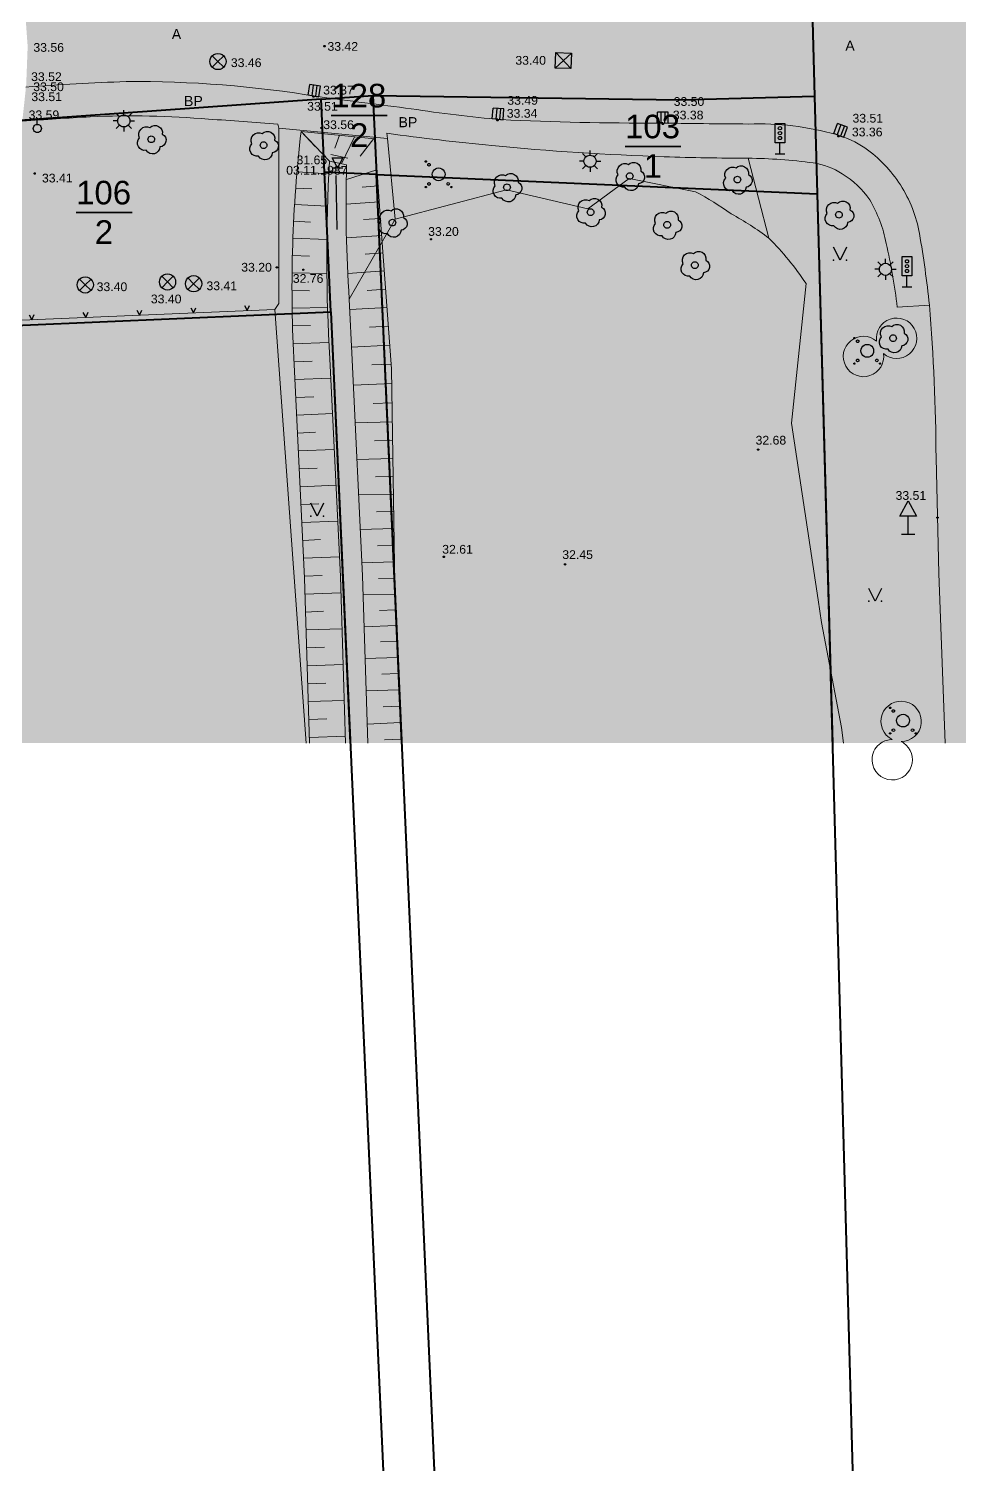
# Model space of a CAD drawing. Header units: metres. Extents: x 363857 to 365179, y 5807840 to 5809004.
# Drawn here: x 364829 to 364898.1, y 5807946.4 to 5808053 of the extents above; entities that cross this region are included whole.
import ezdxf

# ---------------------------------------------------------------- set-up
doc = ezdxf.new("R2010")
doc.units = ezdxf.units.M
doc.header["$LTSCALE"] = 0.5
doc.linetypes.add('LF11.26', pattern=[0])
doc.linetypes.add('LF11.35', pattern=[0])
doc.layers.get('0').update_dxf_attribs({"color": 1, "linetype": 'CONTINUOUS'})
for name, color, linetype in [('Flurstücksgrenze', 5, 'CONTINUOUS'), ('Stk.Abwasserentsorgung', 1, 'CONTINUOUS'), ('Stk.Befestigungsarten', 1, 'CONTINUOUS'), ('Stk.Beleuchtung', 1, 'CONTINUOUS'), ('Stk.Bordsteine', 1, 'CONTINUOUS'), ('Stk.Bäume', 1, 'CONTINUOUS'), ('Stk.Böschungen', 1, 'CONTINUOUS'), ('Stk.Einfriedungen', 1, 'CONTINUOUS'), ('Stk.Geländehöhen', 1, 'CONTINUOUS'), ('Stk.Gewässer', 1, 'CONTINUOUS'), ('Stk.Grünflächen', 1, 'CONTINUOUS'), ('Stk.Nutzflächen', 1, 'CONTINUOUS'), ('Stk.Stadtmöbel', 1, 'CONTINUOUS'), ('Stk.Topografie allgemein', 1, 'CONTINUOUS'), ('Stk.Ver- und Entsorgungsanlagen allgemein', 1, 'CONTINUOUS'), ('Stk.Verkehrsleiteinrichtungen', 1, 'CONTINUOUS'), ('Stk.Waldflächen', 1, 'CONTINUOUS')]:
    doc.layers.add(name, color=color, linetype=linetype)
doc.styles.add('TA  11.0401.0000', font='Arial.ttf')

# ---------------------------------------------------------------- blocks, each defined once
blk = doc.blocks.new('S11..378')
at = {"color": 0, "lineweight": -2}
blk.add_lwpolyline([(-0.025, 0.05), (0, 0), (0.025, 0.05)], dxfattribs=at)
blk = doc.blocks.new('S11..12', base_point=(0, -0.15))
at = {"color": 0, "lineweight": -2}
for points in [[(0, -0.15), (0, 0.125), (-0.125, 0.125), (0, 0.35), (0.125, 0.125), (0, 0.125)], [(0.1, -0.15), (0, -0.15), (-0.1, -0.15)]]:
    blk.add_lwpolyline(points, dxfattribs=at)
blk = doc.blocks.new('Geländehöhe')
at = {"color": 0, "lineweight": -2}
for points in [[(0.0087, -0.005, -0.5773503), (-0.0087, -0.005, -0.5773503), (0, 0.01, -0.5773503)], [(0.0043, -0.0025, -0.5773503), (-0.0043, -0.0025, -0.5773503), (0, 0.005, -0.5773503)]]:
    blk.add_lwpolyline(points, format="xyb", close=True, dxfattribs=at)
blk = doc.blocks.new('S11..37')
at = {"color": 0, "lineweight": -2}
for points in [[(-0.06, 0.06), (0.06, 0.06), (0.06, -0.06), (-0.06, -0.06), (-0.06, 0.06), (0.06, -0.06)], [(0.06, 0.06), (-0.06, -0.06)]]:
    blk.add_lwpolyline(points, dxfattribs=at)
blk = doc.blocks.new('S11..147', base_point=(0, 0.3))
at = {"color": 0, "lineweight": -2}
for points in [[(-0.0957, 0.3975, -0.5773503), (-0.1043, 0.3975, -0.5773503), (-0.1, 0.405, -0.5773503)], [(-0.0663, 0.37, -0.5773503), (-0.0837, 0.37, -0.5773503), (-0.075, 0.385, -0.5773503)], [(0.0433, 0.275, -0.5773503), (-0.0433, 0.275, -0.5773503), (0, 0.35, -0.5773503)], [(-0.0663, 0.22, -0.5773503), (-0.0837, 0.22, -0.5773503), (-0.075, 0.235, -0.5773503)], [(0.0837, 0.22, -0.5773503), (0.0663, 0.22, -0.5773503), (0.075, 0.235, -0.5773503)], [(-0.0957, 0.1975, -0.5773503), (-0.1043, 0.1975, -0.5773503), (-0.1, 0.205, -0.5773503)], [(0.1043, 0.1975, -0.5773503), (0.0957, 0.1975, -0.5773503), (0.1, 0.205, -0.5773503)]]:
    blk.add_lwpolyline(points, format="xyb", close=True, dxfattribs=at)
blk = doc.blocks.new('S11..357')
at = {"color": 0, "lineweight": -2}
blk.add_lwpolyline([(-0.04, 0), (0, 0), (-0.04, 0.075), (0.04, 0.075), (0, 0), (0.04, 0)], dxfattribs=at)
blk = doc.blocks.new('S11..58', base_point=(-0.15, 0))
at = {"lineweight": -2}
blk.add_hatch(color=0, dxfattribs=at).paths.add_polyline_path([(-0.375, 0), (-0.15, -0.03), (-0.15, 0), (-0.15, 0.03)], flags=0)
at = {"color": 0, "lineweight": -2}
blk.add_lwpolyline([(-0.15, 0), (0.25, 0)], dxfattribs=at)
blk = doc.blocks.new('S11..60')
at = {"color": 0, "lineweight": -2}
for points in [[(0.165, 0.075, -0.7675055), (0.13, -0.115, -0.7475991), (-0.075, -0.165, -0.7388858), (-0.175, 0.02, -0.7315501), (-0.02, 0.175, -0.7388858)], [(0.0433, -0.025, -0.5773503), (-0.0433, -0.025, -0.5773503), (0, 0.05, -0.5773503)]]:
    blk.add_lwpolyline(points, format="xyb", close=True, dxfattribs=at)
blk = doc.blocks.new('S11..11', base_point=(0, -0.175))
at = {"color": 0, "lineweight": -2}
for points in [[(0, -0.175), (0, 0), (-0.075, 0), (-0.075, 0.3), (0.075, 0.3), (0.075, 0), (0, 0)], [(0.075, -0.175), (0, -0.175), (-0.075, -0.175)]]:
    blk.add_lwpolyline(points, dxfattribs=at)
for points in [[(0.0216, 0.2125, -0.5773503), (-0.0216, 0.2125, -0.5773503), (0, 0.25, -0.5773503)], [(0.0216, 0.1375, -0.5773503), (-0.0216, 0.1375, -0.5773503), (0, 0.175, -0.5773503)], [(0.0216, 0.0625, -0.5773503), (-0.0216, 0.0625, -0.5773503), (0, 0.1, -0.5773503)]]:
    blk.add_lwpolyline(points, format="xyb", close=True, dxfattribs=at)
blk = doc.blocks.new('S11..124')
at = {"color": 0, "lineweight": -2}
for points in [[(-0.1, 0), (-0.175, 0)], [(-0.075, 0.075), (-0.125, 0.125)], [(0, 0.1), (0, 0.175)], [(0.075, 0.075), (0.125, 0.125)], [(0.1, 0), (0.175, 0)], [(-0.075, -0.075), (-0.125, -0.125)], [(0, -0.1), (0, -0.175)], [(0.075, -0.075), (0.125, -0.125)]]:
    blk.add_lwpolyline(points, dxfattribs=at)
blk.add_lwpolyline([(0.0866, -0.05, -0.5773503), (-0.0866, -0.05, -0.5773503), (0, 0.1, -0.5773503)], format="xyb", close=True, dxfattribs=at)
blk = doc.blocks.new('S11..321', base_point=(0, -0.05))
at = {"color": 0, "lineweight": -2}
for points in [[(0, -0.05), (-0.05, -0.05), (-0.05, 0.05)], [(0.05, 0.05), (-0.05, 0.05)], [(-0.0175, 0.05), (-0.0175, -0.05)], [(0, -0.05), (0.05, -0.05), (0.05, 0.05)], [(0.0175, 0.05), (0.0175, -0.05)]]:
    blk.add_lwpolyline(points, dxfattribs=at)
blk = doc.blocks.new('S11..36')
at = {"color": 0, "lineweight": -2}
blk.add_lwpolyline([(0.065, -0.0375, -0.5773503), (-0.065, -0.0375, -0.5773503), (0, 0.075, -0.5773503)], format="xyb", close=True, dxfattribs=at)
for points in [[(-0.05, 0.05), (0, 0), (-0.05, -0.05)], [(0.05, -0.05), (0, 0), (0.05, 0.05)]]:
    blk.add_lwpolyline(points, dxfattribs=at)
blk = doc.blocks.new('S11..146', base_point=(0, 0.25))
at = {"color": 0, "lineweight": -2}
blk.add_lwpolyline([(0.05, 0.35), (0, 0.25), (-0.05, 0.35)], dxfattribs=at)
for p in [(-0.05, 0.25), (0.05, 0.25)]:
    blk.add_point(p, dxfattribs=at)
blk = doc.blocks.new('S11..19')
at = {"color": 0, "lineweight": -2}
blk.add_lwpolyline([(0.065, -0.0375, -0.5773503), (-0.065, -0.0375, -0.5773503), (0, 0.075, -0.5773503)], format="xyb", close=True, dxfattribs=at)
blk.add_lwpolyline([(0, 0.075), (0, 0.175)], dxfattribs=at)

msp = doc.modelspace()

# ---------------------------------------------------------------- hatches: boundary and pattern name
at = {"layer": 'Stk.Befestigungsarten', "lineweight": 18}
for points in [[(364902.5302, 5808037.0465), (364902.7113, 5808033.0256), (364895.8554, 5808032.5246, 0.01527343), (364895.1162, 5808037.8326, 0.09823234), (364893.7001, 5808041.4446, 0.09638835), (364891.0718, 5808044.2004, 0.07363751), (364888.9515, 5808045.1803, 0.07736617), (364882.4249, 5808045.9704, -0.0016827), (364875.7579, 5808046.0425, -0.01330033), (364864.064, 5808046.2997, -0.0177684), (364857.3893, 5808047.105, -0.00221563), (364850.4932, 5808048.0077), (364850.3269, 5808055.3587, -0.00078056), (364864.0838, 5808055.2214), (364879.8113, 5808055.0345, 0.04549921), (364882.8814, 5808055.3273, 0.02251515), (364886.2748, 5808056.0799, 0.0658839), (364889.5882, 5808057.7745, 0.14466157), (364891.8911, 5808060.5817, 0.0638273), (364892.6474, 5808063.5191, 0.02451992), (364892.8625, 5808066.4653), (364902.5078, 5808068.8022, 0.07886794), (364903.5836, 5808066.2571, 0.05943648), (364904.9863, 5808064.5337, 0.06080828), (364906.7989, 5808063.1622, 0.08119848), (364909.5654, 5808062.1552, 0.07917637), (364912.3392, 5808062.1551), (364916.5622, 5808063.0554), (364916.7005, 5808050.5539), (364914.2003, 5808049.574, 0.01687463), (364909.7005, 5808047.632, 0.03629097), (364907.5858, 5808046.2544, 0.04872896), (364905.1027, 5808043.9535, 0.04021669), (364903.4465, 5808041.7008, 0.08344301), (364902.491, 5808038.7857, 0.00032261)], [(364836.2471, 5808049.1296, 0.00673102), (364828.794, 5808048.719), (364828.822, 5808048.886), (364828.929, 5808051.731), (364828.72, 5808054.607), (364828.732, 5808054.759, -0.00120242), (364831.7828, 5808054.9274, -0.01355519), (364850.3269, 5808055.3587), (364850.4932, 5808048.0077, 0.04258454)], [(364903.4417, 5808007.0937), (364903.6557, 5808000), (364897.0205, 5808000), (364896.5477, 5808012.5951), (364896.3443, 5808021.1882, 0.01860622), (364895.8554, 5808032.5246), (364902.7113, 5808033.0256), (364903.0955, 5808020.0314)]]:
    msp.add_hatch(color=9, dxfattribs=at).paths.add_polyline_path(points, flags=0)
at = {"layer": 'Stk.Befestigungsarten', "lineweight": 18, "true_color": 0xcdcfbc}
for points in [[(364833.5794, 5808046.5083, 0.00384636), (364828.53, 5808046.183), (364828.792, 5808048.59), (364828.794, 5808048.719, -0.00673102), (364836.2471, 5808049.1296, -0.04258454), (364850.4932, 5808048.0077), (364847.4935, 5808045.9589, 0.00998344), (364842.3573, 5808046.3236, 0.03282501)], [(364882.4249, 5808045.9704, -0.07736617), (364888.9515, 5808045.1803, -0.07363751), (364891.0718, 5808044.2004, -0.09638835), (364893.7001, 5808041.4446, -0.09823234), (364895.1162, 5808037.8326, -0.01527343), (364895.8554, 5808032.5246), (364893.4658, 5808032.3787, 0.02528674), (364892.6484, 5808037.1056, 0.08416886), (364891.4213, 5808040.3505, 0.10732084), (364889.3794, 5808042.2634, 0.11795827), (364887.224, 5808043.0824, 0.03263486), (364882.4024, 5808043.4277, -0.00769174), (364876.1719, 5808043.5402, -0.01581516), (364863.3887, 5808044.3733, -0.00968737), (364855.5935, 5808045.2823), (364855.645, 5808044.884), (364847.5663, 5808045.6637), (364847.4935, 5808045.9589), (364850.4932, 5808048.0077, 0.00221563), (364857.3893, 5808047.105, 0.0177684), (364864.064, 5808046.2997, 0.01330033), (364875.7579, 5808046.0425, 0.0016827)]]:
    msp.add_hatch(color=9, dxfattribs=at).paths.add_polyline_path(points, flags=0)
at = {"layer": 'Stk.Gewässer', "lineweight": 18, "true_color": 0xe3ffff}
msp.add_hatch(color=7, dxfattribs=at).paths.add_polyline_path([(364851.3558, 5808028.5289, -0.02839671), (364851.3208, 5808043.2094), (364852.6017, 5808042.946, 0.0239901), (364852.794, 5808032.971), (364853.0119, 5808028.4462), (364853.7833, 5808012.4263), (364854.1706, 5808000), (364852.5196, 5808000), (364852.1343, 5808012.3609)], flags=0)
at = {"layer": 'Stk.Grünflächen', "lineweight": 18, "true_color": 0xe0ffd9}
for points in [[(364833.5794, 5808046.5083, -0.03282501), (364842.3573, 5808046.3236, -0.00998344), (364847.4935, 5808045.9589), (364847.5663, 5808045.6637), (364847.5605, 5808032.6528), (364847.2796, 5808032.2022), (364817.2527, 5808030.9214), (364783.812, 5808040.488), (364783.628, 5808041.019), (364786.809, 5808041.55), (364796.91, 5808043.039), (364801.568, 5808043.649), (364801.757, 5808042.246), (364805.06, 5808042.654), (364804.904, 5808044.059), (364812.715, 5808044.875), (364818.165, 5808045.377), (364820.156, 5808045.55), (364820.436, 5808045.573), (364821.039, 5808045.632), (364821.335, 5808045.652), (364823.629, 5808045.827), (364825.717, 5808045.984), (364828.53, 5808046.183, -0.00384636)], [(364851.3558, 5808028.5289), (364852.1343, 5808012.3609), (364852.5196, 5808000), (364849.5961, 5808000), (364847.2796, 5808032.2022), (364847.5605, 5808032.6528), (364847.5663, 5808045.6637), (364855.645, 5808044.884), (364856.2034, 5808038.9072), (364852.794, 5808032.971, -0.0239901), (364852.6017, 5808042.946), (364851.3208, 5808043.2094, 0.02839671)], [(364882.4024, 5808043.4277), (364883.9383, 5808037.4993, 0.03762055), (364881.1479, 5808039.2912, 0.03546548), (364878.4885, 5808040.9356), (364873.5622, 5808041.9169), (364870.5017, 5808039.6756), (364864.4546, 5808041.0833), (364856.2034, 5808038.9072), (364855.645, 5808044.884), (364855.5935, 5808045.2823, 0.00968737), (364863.3887, 5808044.3733, 0.01581516), (364876.1719, 5808043.5402, 0.00769174)], [(364892.9402, 5808031.4836, 0.36206238), (364891.9307, 5808029.8497, 0.36205875), (364890.0102, 5808029.8682), (364886.6952, 5808034.1277, 0.04945875), (364883.9383, 5808037.4993), (364882.4024, 5808043.4277, -0.03263486), (364887.224, 5808043.0824, -0.11795827), (364889.3794, 5808042.2634, -0.10732084), (364891.4213, 5808040.3505, -0.08416886), (364892.6484, 5808037.1056, -0.02528674), (364893.4658, 5808032.3787), (364895.8554, 5808032.5246, -0.01860622), (364896.3443, 5808021.1882), (364896.5477, 5808012.5951), (364892.4444, 5808028.918, 0.36205875), (364894.3649, 5808028.8995, 0.36208216), (364894.7293, 5808030.7853, 0.36204847)], [(364889.4828, 5808000), (364889.3265, 5808001.1433), (364887.8482, 5808008.9551), (364887.6036, 5808010.6408), (364885.6273, 5808023.7606), (364886.6952, 5808034.1277), (364890.0102, 5808029.8682, 0.36208216), (364889.6458, 5808027.9824, 0.36204847), (364891.4349, 5808027.2841, 0.36206238), (364892.4444, 5808028.918), (364896.5477, 5808012.5951), (364894.0877, 5808003.0725, 0.38151666), (364892.3367, 5808002.1097, 0.38150158), (364893.096, 5808000.2614, 0.15104178), (364892.2494, 5808000)], [(364892.9402, 5808031.4836, -0.36204847), (364894.7293, 5808030.7853, -0.36208216), (364894.3649, 5808028.8995, -0.36205875), (364892.4444, 5808028.918, -0.36206238), (364891.4349, 5808027.2841, -0.36204847), (364889.6458, 5808027.9824, -0.36208216), (364890.0102, 5808029.8682, -0.36205875), (364891.9307, 5808029.8497, -0.36206238)], [(364894.0877, 5808003.0725), (364896.5477, 5808012.5951), (364897.0205, 5808000), (364893.9416, 5808000, 0.03681669), (364893.7508, 5808000.1107, 0.38151847), (364895.2417, 5808001.4412, 0.38150839)], [(364894.0877, 5808003.0725, -0.38150839), (364895.2417, 5808001.4412, -0.38151847), (364893.7508, 5808000.1107, -0.03681669), (364893.9416, 5808000), (364892.2494, 5808000, -0.15104178), (364893.096, 5808000.2614, -0.38150158), (364892.3367, 5808002.1097, -0.38151666)]]:
    msp.add_hatch(color=254, dxfattribs=at).paths.add_polyline_path(points, flags=0)
at = {"layer": 'Stk.Nutzflächen', "lineweight": 18, "true_color": 0xebffd4}
msp.add_hatch(color=254, dxfattribs=at).paths.add_polyline_path([(364790.6233, 5808000), (364783.812, 5808040.488), (364817.2527, 5808030.9214), (364847.2796, 5808032.2022), (364849.5961, 5808000)], flags=0)
at = {"layer": 'Stk.Waldflächen', "lineweight": 18, "true_color": 0xb3ff7f}
msp.add_hatch(color=71, dxfattribs=at).paths.add_polyline_path([(364852.794, 5808032.971), (364856.2034, 5808038.9072), (364864.4546, 5808041.0833), (364870.5017, 5808039.6756), (364873.5622, 5808041.9169), (364878.4885, 5808040.9356, -0.03546548), (364881.1479, 5808039.2912, -0.03762055), (364883.9383, 5808037.4993, -0.04945875), (364886.6952, 5808034.1277), (364885.6273, 5808023.7606), (364887.6036, 5808010.6408), (364887.8482, 5808008.9551), (364889.3265, 5808001.1433), (364889.4828, 5808000), (364854.1706, 5808000), (364853.7833, 5808012.4263), (364853.0119, 5808028.4462)], flags=0)

# ---------------------------------------------------------------- linework, layer by layer
at = {"layer": 'Flurstücksgrenze', "color": 7, "linetype": 'Continuous', "lineweight": 40}
for p, q in [((364887.075, 5808057.025), (364887.324, 5808048.031)), ((364850.712, 5808047.807), (364802.733, 5808044.41)), ((364854.547, 5808048.081), (364877.319, 5808047.765)), ((364877.319, 5808047.765), (364887.324, 5808048.031)), ((364887.324, 5808048.031), (364887.524, 5808040.792)), ((364851.424, 5808032.027), (364850.956, 5808042.396))]:
    msp.add_line(p, q, dxfattribs=at)
at = {"layer": 'Flurstücksgrenze', "color": 7, "linetype": 'Continuous', "lineweight": 35}
for p, q in [((364851.4642, 5808046.603), (364855.6118, 5808046.603)), ((364873.2642, 5808044.309), (364877.4118, 5808044.309)), ((364832.5262, 5808039.4), (364836.6738, 5808039.4))]:
    msp.add_line(p, q, dxfattribs=at)
at = {"layer": 'Flurstücksgrenze', "color": 7, "linetype": 'Continuous', "lineweight": 40}
msp.add_lwpolyline([(364850.712, 5808047.807), (364854.547, 5808048.081), (364854.808, 5808042.228), (364850.956, 5808042.396), (364850.712, 5808047.807)], close=True, dxfattribs=at)
for points in [[(364771.068, 5808035.914), (364786.193, 5808039.328), (364816.705, 5808042.479), (364817.123, 5808030.532), (364851.424, 5808032.027), (364852.8692, 5808000)], [(364771.8171, 5808000), (364771.068, 5808035.914), (364786.193, 5808039.328), (364816.705, 5808042.479), (364817.123, 5808030.532), (364851.424, 5808032.027), (364859.91, 5807843.963), (364776.77, 5807851.538), (364774.939, 5807850.319), (364771.068, 5808035.914)], [(364854.808, 5808042.228), (364887.524, 5808040.792), (364888.6515, 5808000)], [(364856.6962, 5808000), (364854.808, 5808042.228), (364887.524, 5808040.792), (364892.961, 5807844.082), (364888.336, 5807840.923), (364863.841, 5807839.83), (364859.012, 5807948.211), (364854.808, 5808042.228)]]:
    msp.add_lwpolyline(points, dxfattribs=at)
at = {"layer": 'Stk.Bordsteine', "color": 7, "linetype": 'Continuous', "lineweight": 18}
for centre, radius, start, end in [((364847.7702, 5807772.1176, 33.481), 277.2516, 92.381998, 93.92461), ((364836.7958, 5807965.0861), 84.0453, 80.62029, 90.374055), ((364955.7968, 5808825.6733), 784.7628, 262.2884888, 262.7962718), ((364872.0536, 5808140.5852), 94.6234, 261.084643, 265.156432), ((364874.7446, 5808265.9369), 219.8967, 267.216002, 270.264034), ((364889.8033, 5809036.5232), 990.5803, 269.1875775, 269.5732245), ((364883.1504, 5808024.6116), 21.3711, 74.24957, 91.94534), ((364886.7029, 5808037.5309), 7.973, 56.772873, 73.618942), ((364885.3047, 5808036.0689, 33.446), 9.969, 32.632172, 54.654721), ((364885.3044, 5808036.0694, 33.495), 9.969, 10.187275, 32.628472), ((364808.6232, 5808023.082, 33.537), 87.7418, 6.178037, 9.678178), ((364743.8325, 5808020.2896, 33.55), 152.5144, 0.33757, 4.601309)]:
    msp.add_arc(centre, radius, start, end, dxfattribs=at)
at = {"layer": 'Stk.Böschungen', "color": 7, "linetype": 'Continuous', "lineweight": 9}
for p, q in [((364849.2228, 5808045.4098), (364850.2718, 5808044.3096)), ((364849.2228, 5808045.4098), (364851.3208, 5808043.2094)), ((364852.06, 5808045.135), (364851.7134, 5808044.1675)), ((364853.1737, 5808045.0272), (364852.2269, 5808043.0231)), ((364854.6313, 5808044.886), (364853.6117, 5808043.5827)), ((364854.8505, 5808042.569), (364852.5859, 5808041.8422)), ((364848.9245, 5808042.4174), (364851.2816, 5808042.2825)), ((364848.8254, 5808041.2164), (364850.0281, 5808041.1476)), ((364854.9356, 5808041.3721), (364853.7561, 5808041.286)), ((364848.7459, 5808039.9978), (364851.1842, 5808039.8583)), ((364855.0194, 5808040.1925), (364852.5597, 5808040.013)), ((364848.6686, 5808038.7515), (364849.9153, 5808038.6802)), ((364855.1074, 5808038.9626), (364853.8417, 5808038.8702)), ((364848.6223, 5808037.4901), (364851.1401, 5808037.3902)), ((364855.2017, 5808037.697), (364852.5943, 5808037.5066)), ((364848.5752, 5808036.2092), (364849.856, 5808036.1583)), ((364855.2988, 5808036.3934), (364853.967, 5808036.2962)), ((364855.398, 5808035.0617), (364852.6929, 5808034.8642)), ((364848.5609, 5808034.9143), (364851.1448, 5808034.8751)), ((364848.55, 5808033.6102), (364849.854, 5808033.5904)), ((364855.4988, 5808033.7092), (364854.1296, 5808033.6093)), ((364848.5672, 5808032.2926), (364851.1957, 5808032.348)), ((364855.6008, 5808032.34), (364852.8314, 5808032.1948)), ((364848.5936, 5808030.9712), (364849.915, 5808030.999)), ((364855.7039, 5808030.9569), (364854.301, 5808030.8833)), ((364848.6433, 5808029.646), (364851.2918, 5808029.7366)), ((364855.8083, 5808029.5556), (364852.9656, 5808029.4066)), ((364848.7065, 5808028.3218), (364850.0312, 5808028.3672)), ((364855.9142, 5808028.1342), (364854.4732, 5808028.0799)), ((364848.7697, 5808026.9972), (364851.4202, 5808027.0879)), ((364855.9559, 5808026.6928), (364853.1015, 5808026.5852)), ((364848.8329, 5808025.672), (364850.1587, 5808025.7174)), ((364848.8961, 5808024.3463), (364851.5475, 5808024.4635)), ((364855.976, 5808025.2643), (364854.5731, 5808025.2114)), ((364855.9958, 5808023.8596), (364853.2362, 5808023.7873)), ((364848.9594, 5808023.0203), (364850.2856, 5808023.079)), ((364856.0153, 5808022.4794), (364854.6589, 5808022.4439)), ((364849.0226, 5808021.6938), (364851.6761, 5808021.8111)), ((364849.0859, 5808020.3668), (364850.4132, 5808020.4254)), ((364856.0344, 5808021.1227), (364853.3679, 5808021.0528)), ((364849.1492, 5808019.0392), (364851.8048, 5808019.1566)), ((364856.0532, 5808019.789), (364854.742, 5808019.7669)), ((364856.0716, 5808018.4778), (364853.494, 5808018.4344)), ((364849.2126, 5808017.711), (364850.5412, 5808017.7626)), ((364856.0898, 5808017.189), (364854.8229, 5808017.1676)), ((364849.276, 5808016.3823), (364851.9343, 5808016.4856)), ((364856.1076, 5808015.9219), (364853.6185, 5808015.8497)), ((364849.3394, 5808015.053), (364850.6691, 5808015.1047)), ((364849.4028, 5808013.7233), (364852.0632, 5808013.8267)), ((364856.1252, 5808014.6767), (364854.9018, 5808014.6413)), ((364856.1424, 5808013.4528), (364853.7372, 5808013.3831)), ((364849.4662, 5808012.393), (364850.797, 5808012.4447)), ((364856.1594, 5808012.2497), (364854.9751, 5808012.2154)), ((364849.51, 5808011.0619), (364852.1716, 5808011.1654)), ((364856.176, 5808011.065), (364853.8278, 5808010.9969)), ((364849.5515, 5808009.7307), (364850.8823, 5808009.7824)), ((364856.1969, 5808009.8896), (364855.031, 5808009.8464)), ((364849.593, 5808008.3994), (364852.255, 5808008.4878)), ((364856.2531, 5808008.7242), (364853.9014, 5808008.637)), ((364856.3097, 5808007.5488), (364855.1239, 5808007.5049)), ((364849.6344, 5808007.0683), (364850.9655, 5808007.1125)), ((364856.3667, 5808006.3635), (364853.975, 5808006.2749)), ((364849.6759, 5808005.7371), (364852.338, 5808005.8255)), ((364856.4243, 5808005.1682), (364855.2183, 5808005.1235)), ((364849.7174, 5808004.406), (364851.0485, 5808004.4502)), ((364849.7589, 5808003.0749), (364852.421, 5808003.1633)), ((364856.4824, 5808003.9627), (364854.0499, 5808003.8725)), ((364856.5409, 5808002.7467), (364855.3146, 5808002.6934)), ((364849.8004, 5808001.7437), (364851.1314, 5808001.7879)), ((364856.6, 5808001.5206), (364854.1266, 5808001.4131)), ((364849.8419, 5808000.4126), (364852.504, 5808000.501)), ((364856.6595, 5808000.2842), (364855.4123, 5808000.23))]:
    msp.add_line(p, q, dxfattribs=at)
at = {"layer": 'Stk.Böschungen', "color": 7, "linetype": 'Continuous', "lineweight": 18}
for p, q in [((364849.2228, 5808045.4098, 33.595), (364854.6863, 5808044.8807, 33.566)), ((364854.6863, 5808044.8807, 33.566), (364855.0924, 5808039.1643, 33.017)), ((364851.3208, 5808043.2094, 33.269), (364852.6017, 5808042.946, 33.091)), ((364855.0924, 5808039.1643, 33.017), (364855.9406, 5808027.7792, 33.052)), ((364853.0119, 5808028.4462), (364852.794, 5808032.971, 31.3)), ((364848.6849, 5808028.6168), (364849.4728, 5808012.2554)), ((364851.3558, 5808028.5289), (364852.1343, 5808012.3609, 31.276)), ((364853.7833, 5808012.4263, 31.276), (364853.0119, 5808028.4462)), ((364855.9406, 5808027.7792, 33.052), (364856.1908, 5808010.0169, 32.896)), ((364849.4728, 5808012.2554), (364849.8547, 5808000)), ((364852.1343, 5808012.3609, 31.276), (364852.5196, 5808000, 31.226)), ((364854.1706, 5808000, 31.225), (364853.7833, 5808012.4263, 31.276)), ((364856.1908, 5808010.0169, 32.896), (364856.6732, 5808000, 32.895))]:
    msp.add_line(p, q, dxfattribs=at)
for centre, radius, start, end in [((364947.3654, 5808033.8611), 98.8198, 173.288697, 183.042054), ((364980.4788, 5808036.177), 129.3493, 176.88345, 183.389749), ((364956.5872, 5808039.9613, 32.196), 104.0283, 178.355888, 183.852958)]:
    msp.add_arc(centre, radius, start, end, dxfattribs=at)
at = {"layer": 'Stk.Einfriedungen', "color": 7, "linetype": 'Continuous', "lineweight": 18}
msp.add_line((364851.4215, 5808043.6992, 33.269), (364852.7024, 5808043.4358, 33.091), dxfattribs=at)
at = {"layer": 'Stk.Einfriedungen', "color": 7, "linetype": 'LF11.35', "lineweight": 18}
msp.add_line((364851.3208, 5808043.2094, 33.269), (364852.6017, 5808042.946, 33.091), dxfattribs=at)
at = {"layer": 'Stk.Einfriedungen', "color": 7, "linetype": 'LF11.26', "lineweight": 18}
msp.add_line((364817.2527, 5808030.9214, 33.415), (364847.2796, 5808032.2022, 32.823), dxfattribs=at)
at = {"layer": 'Stk.Topografie allgemein', "color": 7, "linetype": 'Continuous', "lineweight": 9}
for p, q in [((364847.5663, 5808045.6637, 33.578), (364847.4935, 5808045.9589, 33.593)), ((364847.5663, 5808045.6637, 33.578), (364847.5605, 5808032.6528, 33.128)), ((364855.645, 5808044.884, 33.569), (364847.5663, 5808045.6637, 33.578)), ((364852.794, 5808032.971, 31.3), (364856.2034, 5808038.9072)), ((364885.6273, 5808023.7606, 33.175), (364886.6952, 5808034.1277, 33.334)), ((364847.5605, 5808032.6528, 33.128), (364847.2796, 5808032.2022, 32.823)), ((364847.2796, 5808032.2022, 32.823), (364849.5961, 5808000)), ((364893.4658, 5808032.3787, 33.649), (364895.8554, 5808032.5246, 33.564)), ((364885.6273, 5808023.7606, 33.175), (364887.6036, 5808010.6408)), ((364887.6036, 5808010.6408), (364887.8482, 5808008.9551)), ((364887.8482, 5808008.9551), (364889.3265, 5808001.1433)), ((364889.3265, 5808001.1433), (364889.4828, 5808000))]:
    msp.add_line(p, q, dxfattribs=at)
at = {"layer": 'Stk.Topografie allgemein', "color": 7, "linetype": 'Continuous', "lineweight": 18}
for p, q in [((364896.5477, 5808012.5951, 33.487), (364896.3443, 5808021.1882, 33.537)), ((364897.0205, 5808000, 33.425), (364896.5477, 5808012.5951, 33.487))]:
    msp.add_line(p, q, dxfattribs=at)
at = {"layer": 'Stk.Topografie allgemein', "color": 7, "linetype": 'Continuous', "lineweight": 9}
for points in [[(364882.4024, 5808043.4277), (364883.9383, 5808037.4993, 0.03762055), (364881.1479, 5808039.2912, 0.03546548), (364878.4885, 5808040.9356), (364873.5622, 5808041.9169), (364870.5017, 5808039.6756), (364864.4546, 5808041.0833), (364856.2034, 5808038.9072), (364855.645, 5808044.884), (364855.5935, 5808045.2823, 0.00968737), (364863.3887, 5808044.3733, 0.01581516), (364876.1719, 5808043.5402, 0.00769174), (364882.4024, 5808043.4277)], [(364892.9402, 5808031.4836, -0.36204847), (364894.7293, 5808030.7853, -0.36208216), (364894.3649, 5808028.8995, -0.36205875), (364892.4444, 5808028.918, -0.36206238), (364891.4349, 5808027.2841, -0.36204847), (364889.6458, 5808027.9824, -0.36208216), (364890.0102, 5808029.8682, -0.36205875), (364891.9307, 5808029.8497, -0.36206238), (364892.9402, 5808031.4836)]]:
    msp.add_lwpolyline(points, format="xyb", close=True, dxfattribs=at)
for points in [[(364851.3558, 5808028.5289, -0.02839671), (364851.3208, 5808043.2094)], [(364852.6017, 5808042.946, 0.0239901), (364852.794, 5808032.971), (364853.0119, 5808028.4462), (364853.7833, 5808012.4263), (364854.1706, 5808000)], [(364892.2494, 5808000, -0.15104178), (364893.096, 5808000.2614, -0.38150158), (364892.3367, 5808002.1097, -0.38151666), (364894.0877, 5808003.0725)], [(364894.0877, 5808003.0725, -0.38150839), (364895.2417, 5808001.4412, -0.38151847), (364893.7508, 5808000.1107, -0.03681669), (364893.9416, 5808000)], [(364893.9416, 5808000, -0.33991058), (364894.5101, 5807998.2624, -0.38151666), (364892.7591, 5807997.2996, -0.38150839), (364891.6051, 5807998.9309, -0.21791916), (364892.2494, 5808000)]]:
    msp.add_lwpolyline(points, format="xyb", dxfattribs=at)
msp.add_lwpolyline([(364852.5196, 5808000), (364852.1343, 5808012.3609), (364851.3558, 5808028.5289)], dxfattribs=at)
for centre, radius, start, end in [((364852.1978, 5807718.1567), 328.879, 93.245343, 94.126858), ((364836.5632, 5807979.6342), 66.9406, 85.034472, 92.55471), ((364835.7937, 5807917.536), 128.9547, 84.794505, 87.082464), ((364882.1708, 5808006.3584, 33.526), 37.07, 82.165391, 89.642096), ((364886.5901, 5808038.1683, 33.555), 4.9548, 55.739587, 82.649282), ((364885.9956, 5808036.6052, 33.614), 6.5928, 34.617046, 59.119387), ((364882.4651, 5808035.1091, 33.657), 10.3772, 11.092384, 30.337106), ((364868.316, 5808021.9122, 33.355), 22.0684, 33.609341, 44.935222), ((364846.354, 5808026.666, 33.66), 47.4569, 6.913831, 12.70789)]:
    msp.add_arc(centre, radius, start, end, dxfattribs=at)

# ---------------------------------------------------------------- block references
at = {"layer": 'Stk.Abwasserentsorgung', "color": 7, "xscale": 8, "yscale": 8}
for p, rotation in [((364850.149, 5808048.051, 33.369), 352.338), ((364863.8129, 5808046.3229, 33.34), 355.4279999999999), ((364876.0593, 5808046.0516, 33.375), 359.132), ((364889.1271, 5808045.1277, 33.365), 339.222)]:
    msp.add_blockref('S11..321', p, dxfattribs=dict(at, rotation=rotation))
at = {"layer": 'Stk.Beleuchtung', "color": 7, "xscale": 4.5, "yscale": 4.5}
for p in [(364836.0644, 5808046.1993, 33.673), (364870.667, 5808043.2095, 33.478), (364892.5895, 5808035.1798, 33.647)]:
    msp.add_blockref('S11..124', p, dxfattribs=at)
at = {"layer": 'Stk.Bäume', "color": 7, "xscale": 4.95, "yscale": 4.95}
for p in [(364838.104, 5808044.8338, 33.542), (364846.4411, 5808044.3976, 33.393), (364873.6121, 5808042.1076, 33.351), (364881.598, 5808041.8401, 33.491), (364864.5028, 5808041.2751, 33.1), (364870.7058, 5808039.4206, 33.315), (364855.9964, 5808038.6465, 33.164), (364876.3884, 5808038.4832, 33.054), (364889.1414, 5808039.2304, 33.767), (364878.4406, 5808035.4921, 32.852), (364893.1532, 5808030.0637)]:
    msp.add_blockref('S11..60', p, dxfattribs=at)
at = {"layer": 'Stk.Einfriedungen', "color": 7, "xscale": 7.5, "yscale": 7.5, "rotation": 2.442}
for p in [(364829.2418, 5808031.4328, 33.179), (364833.2382, 5808031.6033, 33.1), (364837.2345, 5808031.7737, 33.021), (364841.2309, 5808031.9442, 32.942), (364845.2273, 5808032.1147, 32.863)]:
    msp.add_blockref('S11..378', p, dxfattribs=at)
at = {"layer": 'Stk.Geländehöhen', "color": 7, "xscale": 5, "yscale": 5}
for p in [(364850.9572, 5808051.7538, 33.42), (364850.1382, 5808048.0074, 33.507), (364850.742, 5808045.679, 33.556), (364863.7998, 5808046.2484, 33.486), (364876.0632, 5808045.9783, 33.5), (364889.1097, 5808045.0694, 33.512), (364829.453, 5808042.302, 33.411), (364858.8639, 5808037.4079, 33.195), (364847.4241, 5808035.3221, 33.205), (364849.3833, 5808035.1507, 32.763), (364883.149, 5808021.7927, 32.675), (364896.4577, 5808016.7414, 33.51), (364859.8163, 5808013.8328, 32.61), (364868.8096, 5808013.2714, 32.452)]:
    msp.add_blockref('Geländehöhe', p, dxfattribs=at)
at = {"layer": 'Stk.Gewässer', "color": 7, "xscale": 10, "yscale": 10}
msp.add_blockref('S11..357', (364851.9274, 5808042.7211, 31.646), dxfattribs=at)
at = {"layer": 'Stk.Gewässer', "color": 7, "xscale": 10, "yscale": 10, "rotation": 91.08999999999997}
msp.add_blockref('S11..58', (364851.9096, 5808038.1441), dxfattribs=at)
at = {"layer": 'Stk.Grünflächen', "color": 7}
for name, p, xscale, yscale in [('S11..147', (364859.4272, 5808042.2351), 9.5, 9.5), ('S11..146', (364889.2216, 5808035.865), 9.53, 9.53), ('S11..147', (364891.2386, 5808029.1272), 9.5, 9.5), ('S11..146', (364850.4162, 5808016.8573), 9.53, 9.53), ('S11..146', (364891.8238, 5808010.5304), 9.53, 9.53), ('S11..147', (364893.8923, 5808001.6676), 9.5, 9.5)]:
    msp.add_blockref(name, p, dxfattribs=dict(at, xscale=xscale, yscale=yscale))
at = {"layer": 'Stk.Stadtmöbel', "color": 7, "xscale": 4, "yscale": 4}
msp.add_blockref('S11..19', (364829.646, 5808045.638, 33.586), dxfattribs=at)
at = {"layer": 'Stk.Ver- und Entsorgungsanlagen allgemein', "color": 7, "xscale": 8, "yscale": 8}
for p in [(364843.0537, 5808050.609, 33.465), (364833.2053, 5808034.0214, 33.395), (364839.3091, 5808034.2392, 33.401), (364841.248, 5808034.1107, 33.41)]:
    msp.add_blockref('S11..36', p, dxfattribs=at)
at = {"layer": 'Stk.Ver- und Entsorgungsanlagen allgemein', "color": 7, "xscale": 9.6, "yscale": 9.6, "rotation": 357.6229999999999}
msp.add_blockref('S11..37', (364868.6786, 5808050.6809, 33.4), dxfattribs=at)
at = {"layer": 'Stk.Verkehrsleiteinrichtungen', "color": 7}
for name, p, xscale, yscale in [('S11..11', (364884.7596, 5808043.7351, 33.471), 4.8, 4.8), ('S11..11', (364894.1886, 5808033.8556, 33.646), 4.8, 4.8), ('S11..12', (364894.2758, 5808015.4751), 5, 5)]:
    msp.add_blockref(name, p, dxfattribs=dict(at, xscale=xscale, yscale=yscale))

# ---------------------------------------------------------------- texts
at = {"layer": 'Flurstücksgrenze', "color": 7, "lineweight": 35, "char_height": 1.75, "attachment_point": 7, "line_spacing_factor": 0.84, "style": 'TA  11.0401.0000'}
for s, insert in [('128', (364851.4642, 5808047.1805)), ('2', (364852.8468, 5808044.2755)), ('103', (364873.2642, 5808044.8865)), ('1', (364874.6468, 5808041.9815)), ('106', (364832.5262, 5808039.9775)), ('2', (364833.9088, 5808037.0725))]:
    msp.add_mtext(s, dxfattribs=dict(at, insert=insert))
at = {"layer": 'Stk.Befestigungsarten', "color": 7, "lineweight": 18, "char_height": 0.75, "attachment_point": 7, "line_spacing_factor": 0.84, "style": 'TA  11.0401.0000'}
for s, insert in [('A', (364839.6242, 5808052.2728)), ('A', (364889.6114, 5808051.4117)), ('BP', (364840.5278, 5808047.3036)), ('BP', (364856.4506, 5808045.7305))]:
    msp.add_mtext(s, dxfattribs=dict(at, insert=insert))
at = {"layer": 'Stk.Geländehöhen', "color": 7, "lineweight": 18, "char_height": 0.65, "attachment_point": 7, "line_spacing_factor": 0.84, "style": 'TA  11.0401.0000'}
for s, insert in [('33.42', (364851.1783, 5808051.3995)), ('33.56', (364829.3534, 5808051.325, 33.561)), ('33.40', (364865.1238, 5808050.3659, 33.4)), ('33.46', (364844.0096, 5808050.1905)), ('33.52', (364829.1845, 5808049.152, 33.516)), ('33.50', (364829.3415, 5808048.4038, 33.496)), ('33.51', (364829.2029, 5808047.6631, 33.51)), ('33.37', (364850.8593, 5808048.1552)), ('33.49', (364864.5267, 5808047.3933)), ('33.50', (364876.873, 5808047.3065)), ('33.59', (364828.9997, 5808046.3178, 33.593)), ('33.51', (364849.6716, 5808046.9498)), ('33.34', (364864.4862, 5808046.4279)), ('33.38', (364876.8126, 5808046.3035)), ('33.51', (364890.1421, 5808046.0659)), ('33.56', (364850.8678, 5808045.5846)), ('33.36', (364890.1002, 5808045.0427)), ('31.65', (364848.8832, 5808042.9705)), ('33.41', (364829.9896, 5808041.6222, 33.411)), ('33.20', (364858.6512, 5808037.656)), ('33.20', (364844.7787, 5808034.9988, 33.205)), ('33.40', (364834.0483, 5808033.5518)), ('33.41', (364842.1982, 5808033.6216)), ('32.76', (364848.6061, 5808034.1673, 32.763)), ('33.40', (364838.0713, 5808032.6446)), ('32.68', (364882.9512, 5808022.156)), ('33.51', (364893.3411, 5808018.0523)), ('32.61', (364859.6961, 5808014.0541)), ('32.45', (364868.6062, 5808013.6579))]:
    msp.add_mtext(s, dxfattribs=dict(at, insert=insert))
at = {"layer": 'Stk.Topografie allgemein', "color": 7, "lineweight": 18, "insert": (364848.1174, 5808042.202), "char_height": 0.65, "attachment_point": 7, "line_spacing_factor": 0.84, "style": 'TA  11.0401.0000'}
msp.add_mtext('03.11.1987', dxfattribs=at)

doc.saveas('drawing.dxf')
